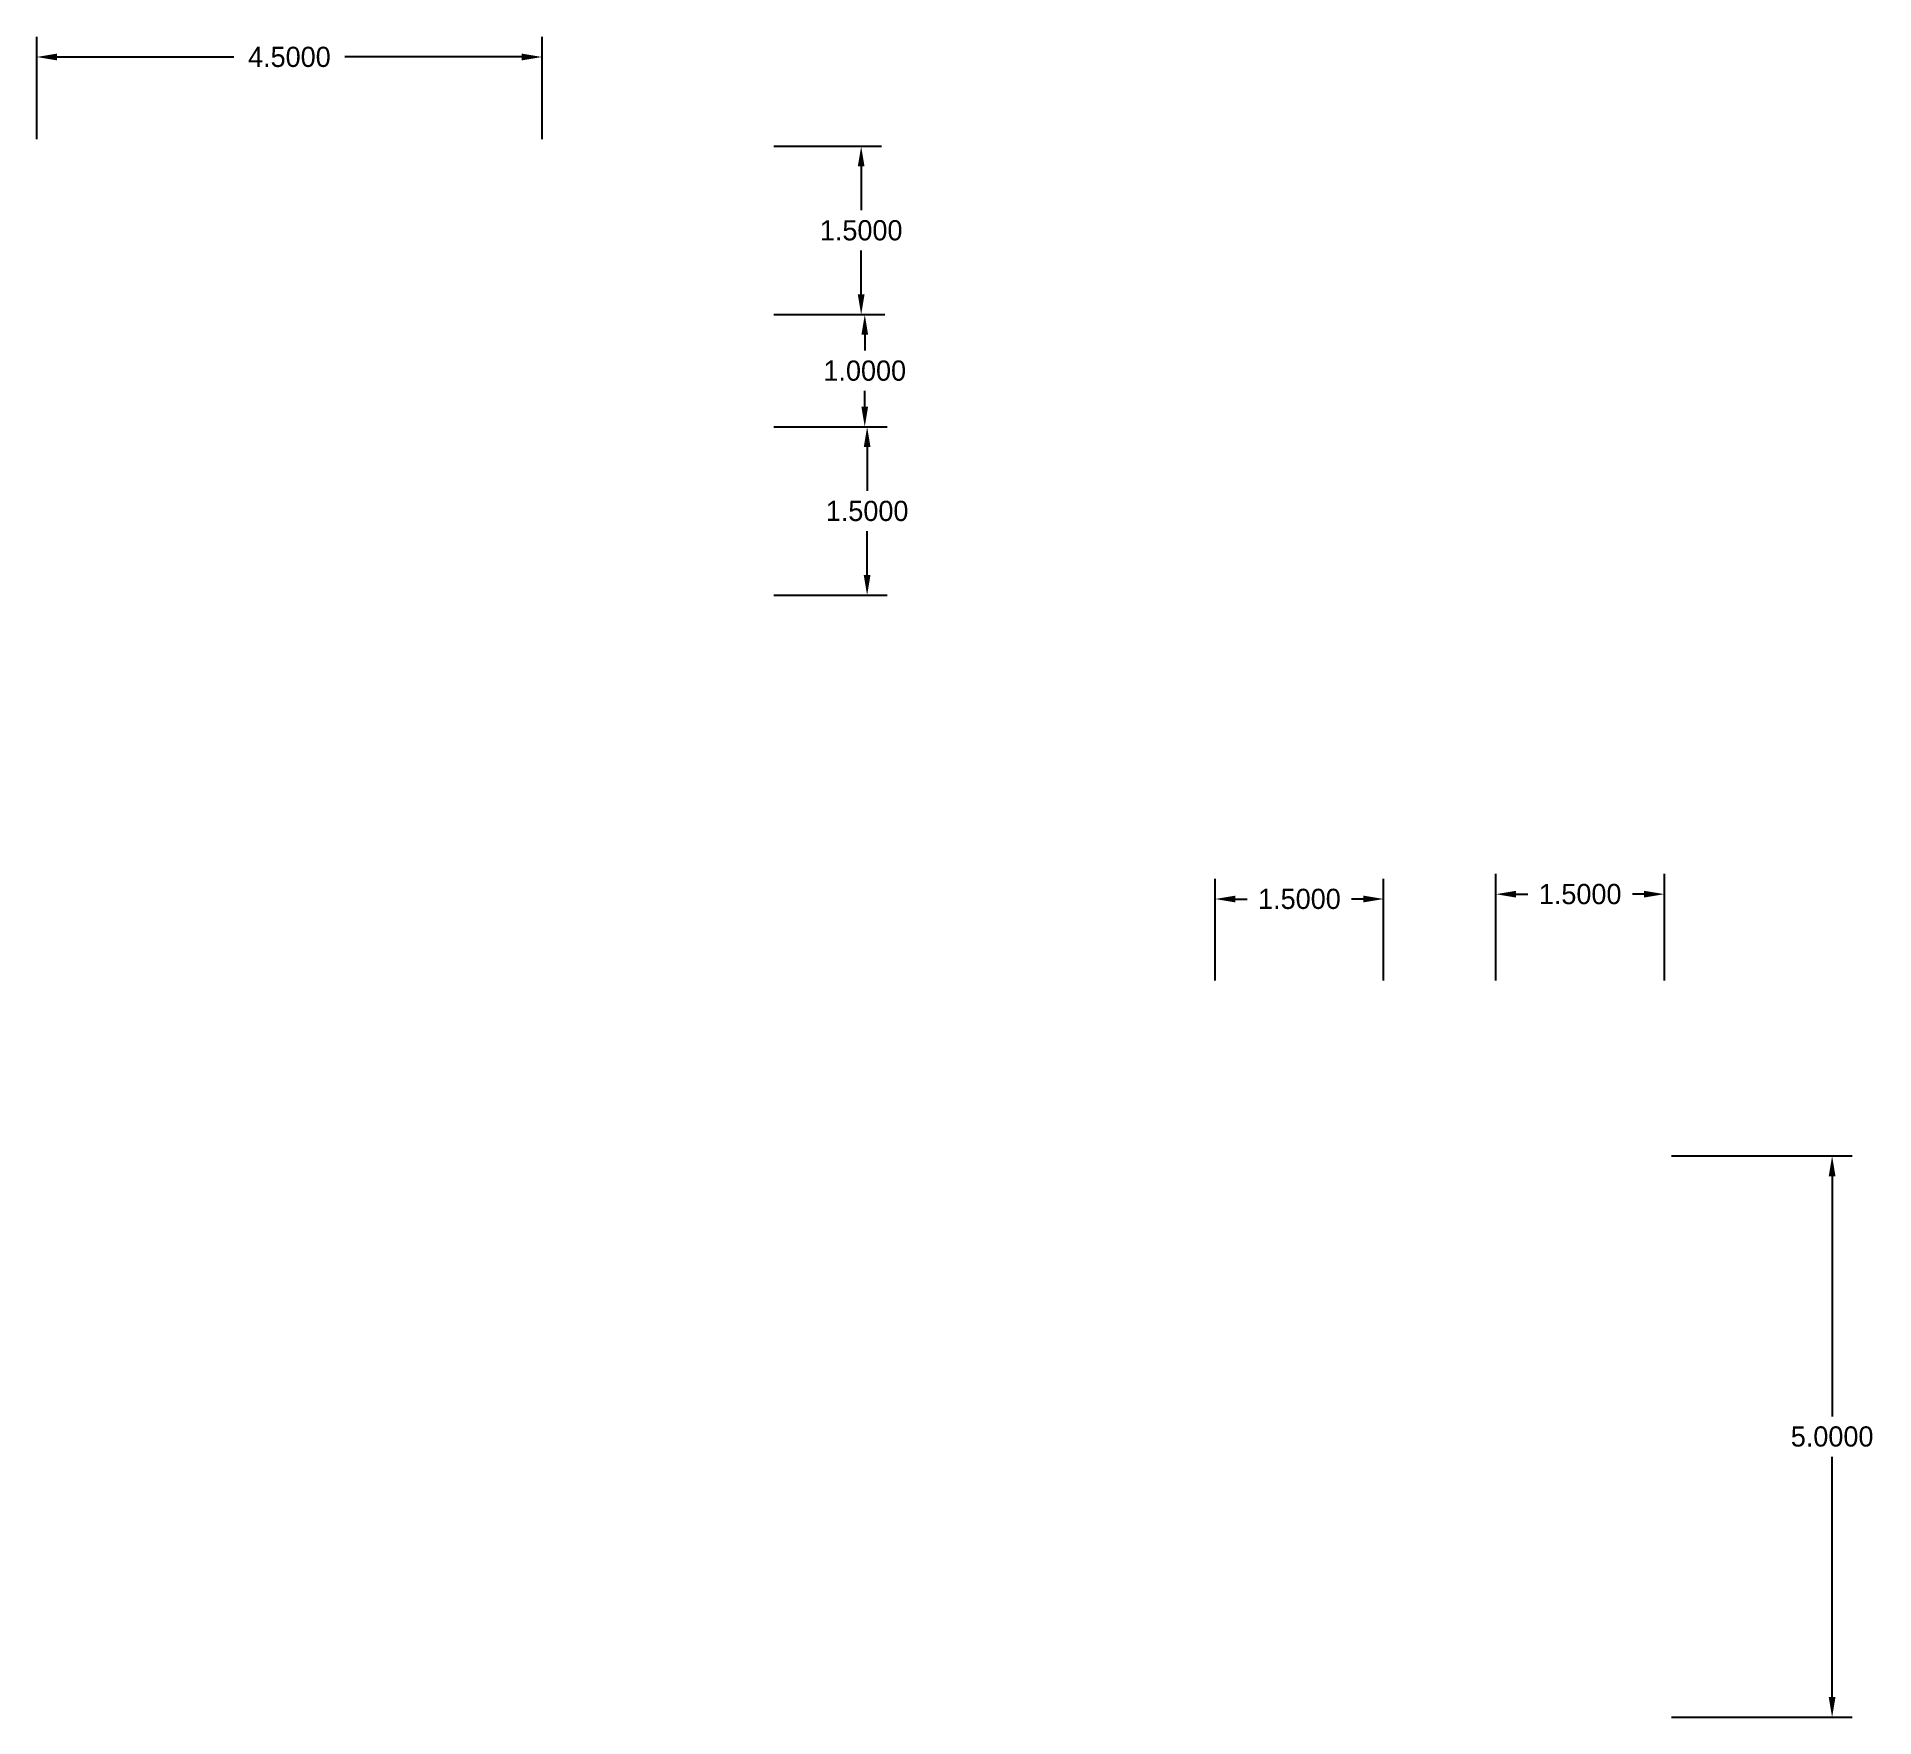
# Model space of a CAD drawing. Header units: inches. Extents: x 12 to 28.4, y -4 to 10.9.
import ezdxf

# ---------------------------------------------------------------- set-up
doc = ezdxf.new("R2010")
doc.units = ezdxf.units.IN
doc.header["$MEASUREMENT"] = 0
doc.layers.get('0').update_dxf_attribs({"true_color": 0xe7f0ff})
doc.dimstyles.get("Standard").update_dxf_attribs({"dimtxt": 0.18, "dimasz": 0.18, "dimexe": 0.18, "dimexo": 0.0625, "dimgap": 0.09, "dimtad": 0, "dimtih": 1, "dimtoh": 1, "dimdec": 4, "dimzin": 0, "dimdsep": 46, "dimtxsty": 'Standard', "dimcen": 0.09, "dimadec": 0, "dimazin": 0, "dimtfac": 1, "dimtdec": 4, "dimtofl": 0, "dimtmove": 0, "dimatfit": 3, "dimfxl": 1, "dimtolj": 1, "dimtzin": 0, "dimarcsym": 0})

# ---------------------------------------------------------------- blocks, each defined once
blk = doc.blocks.new('*D1')
at = {"color": 0, "lineweight": -2}
for p, q in [((12.017, 10.023), (12.017, 10.935)), ((16.517, 10.023), (16.517, 10.935)), ((12.197, 10.755), (13.772, 10.755)), ((16.337, 10.755), (14.762, 10.755))]:
    blk.add_line(p, q, dxfattribs=at)
at = {"color": 0}
for points in [[(12.197, 10.785), (12.197, 10.725), (12.017, 10.755)], [(16.337, 10.785), (16.337, 10.725), (16.517, 10.755)]]:
    blk.add_solid(points, dxfattribs=at)
at = {"layer": 'Defpoints', "color": 0}
for p in [(16.517, 10.755), (12.017, 9.96), (16.517, 9.96)]:
    blk.add_point(p, dxfattribs=at)
at = {"color": 0, "insert": (14.267, 10.755), "char_height": 0.18, "attachment_point": 5}
blk.add_mtext('\\A1;4.5000', dxfattribs=at)
blk = doc.blocks.new('*D3')
at = {"color": 0, "lineweight": -2}
for p, q in [((18.58, 9.96), (19.539, 9.96)), ((19.359, 9.78), (19.359, 9.39)), ((19.359, 8.64), (19.359, 9.03)), ((18.58, 8.46), (19.539, 8.46))]:
    blk.add_line(p, q, dxfattribs=at)
at = {"color": 0}
for points in [[(19.329, 9.78), (19.389, 9.78), (19.359, 9.96)], [(19.329, 8.64), (19.389, 8.64), (19.359, 8.46)]]:
    blk.add_solid(points, dxfattribs=at)
at = {"layer": 'Defpoints', "color": 0}
for p in [(18.517, 9.96, 1.5), (18.517, 8.46, 1.5), (19.359, 8.46)]:
    blk.add_point(p, dxfattribs=at)
at = {"color": 0, "insert": (19.359, 9.21), "char_height": 0.18, "attachment_point": 5}
blk.add_mtext('\\A1;1.5000', dxfattribs=at)
blk = doc.blocks.new('*D4')
at = {"color": 0, "lineweight": -2}
for p, q in [((18.58, 8.46), (19.571, 8.46)), ((19.391, 8.28), (19.391, 8.14)), ((19.391, 7.64), (19.391, 7.78)), ((18.58, 7.46), (19.571, 7.46))]:
    blk.add_line(p, q, dxfattribs=at)
at = {"color": 0}
for points in [[(19.361, 8.28), (19.421, 8.28), (19.391, 8.46)], [(19.361, 7.64), (19.421, 7.64), (19.391, 7.46)]]:
    blk.add_solid(points, dxfattribs=at)
at = {"layer": 'Defpoints', "color": 0}
for p in [(18.517, 8.46, 1.5), (18.517, 7.46, 1.5), (19.391, 7.46)]:
    blk.add_point(p, dxfattribs=at)
at = {"color": 0, "insert": (19.391, 7.96), "char_height": 0.18, "attachment_point": 5}
blk.add_mtext('\\A1;1.0000', dxfattribs=at)
blk = doc.blocks.new('*D5')
at = {"color": 0, "lineweight": -2}
for p, q in [((18.58, 7.46), (19.592, 7.46)), ((19.412, 7.28), (19.412, 6.89)), ((19.412, 6.14), (19.412, 6.53)), ((18.58, 5.96), (19.592, 5.96))]:
    blk.add_line(p, q, dxfattribs=at)
at = {"color": 0}
for points in [[(19.382, 7.28), (19.442, 7.28), (19.412, 7.46)], [(19.382, 6.14), (19.442, 6.14), (19.412, 5.96)]]:
    blk.add_solid(points, dxfattribs=at)
at = {"layer": 'Defpoints', "color": 0}
for p in [(18.517, 7.46, 1.5), (18.517, 5.96, 1.5), (19.412, 5.96)]:
    blk.add_point(p, dxfattribs=at)
at = {"color": 0, "insert": (19.412, 6.71), "char_height": 0.18, "attachment_point": 5}
blk.add_mtext('\\A1;1.5000', dxfattribs=at)
blk = doc.blocks.new('*D9')
at = {"color": 0, "lineweight": -2}
for p, q in [((26.575, 0.965), (28.186, 0.965)), ((28.006, 0.785), (28.006, -1.355)), ((28.006, -3.855), (28.006, -1.715)), ((26.575, -4.035), (28.186, -4.035))]:
    blk.add_line(p, q, dxfattribs=at)
at = {"color": 0}
for points in [[(27.976, 0.785), (28.036, 0.785), (28.006, 0.965)], [(27.976, -3.855), (28.036, -3.855), (28.006, -4.035)]]:
    blk.add_solid(points, dxfattribs=at)
at = {"layer": 'Defpoints', "color": 0}
for p in [(26.512, 0.965, 12.017), (26.512, -4.035, 12.017), (28.006, -4.035)]:
    blk.add_point(p, dxfattribs=at)
at = {"color": 0, "insert": (28.006, -1.535), "char_height": 0.18, "attachment_point": 5}
blk.add_mtext('\\A1;5.0000', dxfattribs=at)
blk = doc.blocks.new('*D11')
at = {"color": 0, "lineweight": -2}
for p, q in [((22.512, 2.527), (22.512, 3.434)), ((24.012, 2.527), (24.012, 3.434)), ((22.692, 3.254), (22.797, 3.254)), ((23.832, 3.254), (23.727, 3.254))]:
    blk.add_line(p, q, dxfattribs=at)
at = {"color": 0}
for points in [[(22.692, 3.284), (22.692, 3.224), (22.512, 3.254)], [(23.832, 3.284), (23.832, 3.224), (24.012, 3.254)]]:
    blk.add_solid(points, dxfattribs=at)
at = {"layer": 'Defpoints', "color": 0}
for p in [(24.012, 3.254), (22.512, 2.465, 16.517), (24.012, 2.465, 16.517)]:
    blk.add_point(p, dxfattribs=at)
at = {"color": 0, "insert": (23.262, 3.254), "char_height": 0.18, "attachment_point": 5}
blk.add_mtext('\\A1;1.5000', dxfattribs=at)
blk = doc.blocks.new('*D12')
at = {"color": 0, "lineweight": -2}
for p, q in [((25.012, 2.527), (25.012, 3.477)), ((26.512, 2.527), (26.512, 3.477)), ((25.192, 3.297), (25.297, 3.297)), ((26.332, 3.297), (26.227, 3.297))]:
    blk.add_line(p, q, dxfattribs=at)
at = {"color": 0}
for points in [[(25.192, 3.327), (25.192, 3.267), (25.012, 3.297)], [(26.332, 3.327), (26.332, 3.267), (26.512, 3.297)]]:
    blk.add_solid(points, dxfattribs=at)
at = {"layer": 'Defpoints', "color": 0}
for p in [(26.512, 3.297), (25.012, 2.465, 16.517), (26.512, 2.465, 16.517)]:
    blk.add_point(p, dxfattribs=at)
at = {"color": 0, "insert": (25.762, 3.297), "char_height": 0.18, "attachment_point": 5}
blk.add_mtext('\\A1;1.5000', dxfattribs=at)

msp = doc.modelspace()

# ---------------------------------------------------------------- dimensions: what is measured, and where the dimension line sits
for p1, p2, distance, picture, middle in [((12.01702, 9.96028), (16.51702, 9.96028), 0.79515, '*D1', (14.26702, 10.75544)), ((18.51702, 9.96028, 1.5), (18.51702, 8.46028, 1.5), 0.84171, '*D3', (19.35873, 9.21028)), ((18.51702, 8.46028, 1.5), (18.51702, 7.46028, 1.5), 0.8736, '*D4', (19.39062, 7.96028)), ((18.51702, 7.46028, 1.5), (18.51702, 5.96028, 1.5), 0.89486, '*D5', (19.41188, 6.71028)), ((25.012, 2.46474, 16.51702), (26.512, 2.46474, 16.51702), 0.83196, '*D12', (25.762, 3.29671)), ((22.512, 2.46474, 16.51702), (24.012, 2.46474, 16.51702), 0.78888, '*D11', (23.262, 3.25362)), ((26.512, 0.96474, 12.01702), (26.512, -4.03526, 12.01702), 1.49432, '*D9', (28.00633, -1.53526))]:
    dim = msp.add_aligned_dim(p1=p1, p2=p2, distance=distance, dimstyle='Standard')
    dim.commit()
    dim.dimension.update_dxf_attribs({"geometry": picture, "text_midpoint": middle})

doc.saveas('drawing.dxf')
